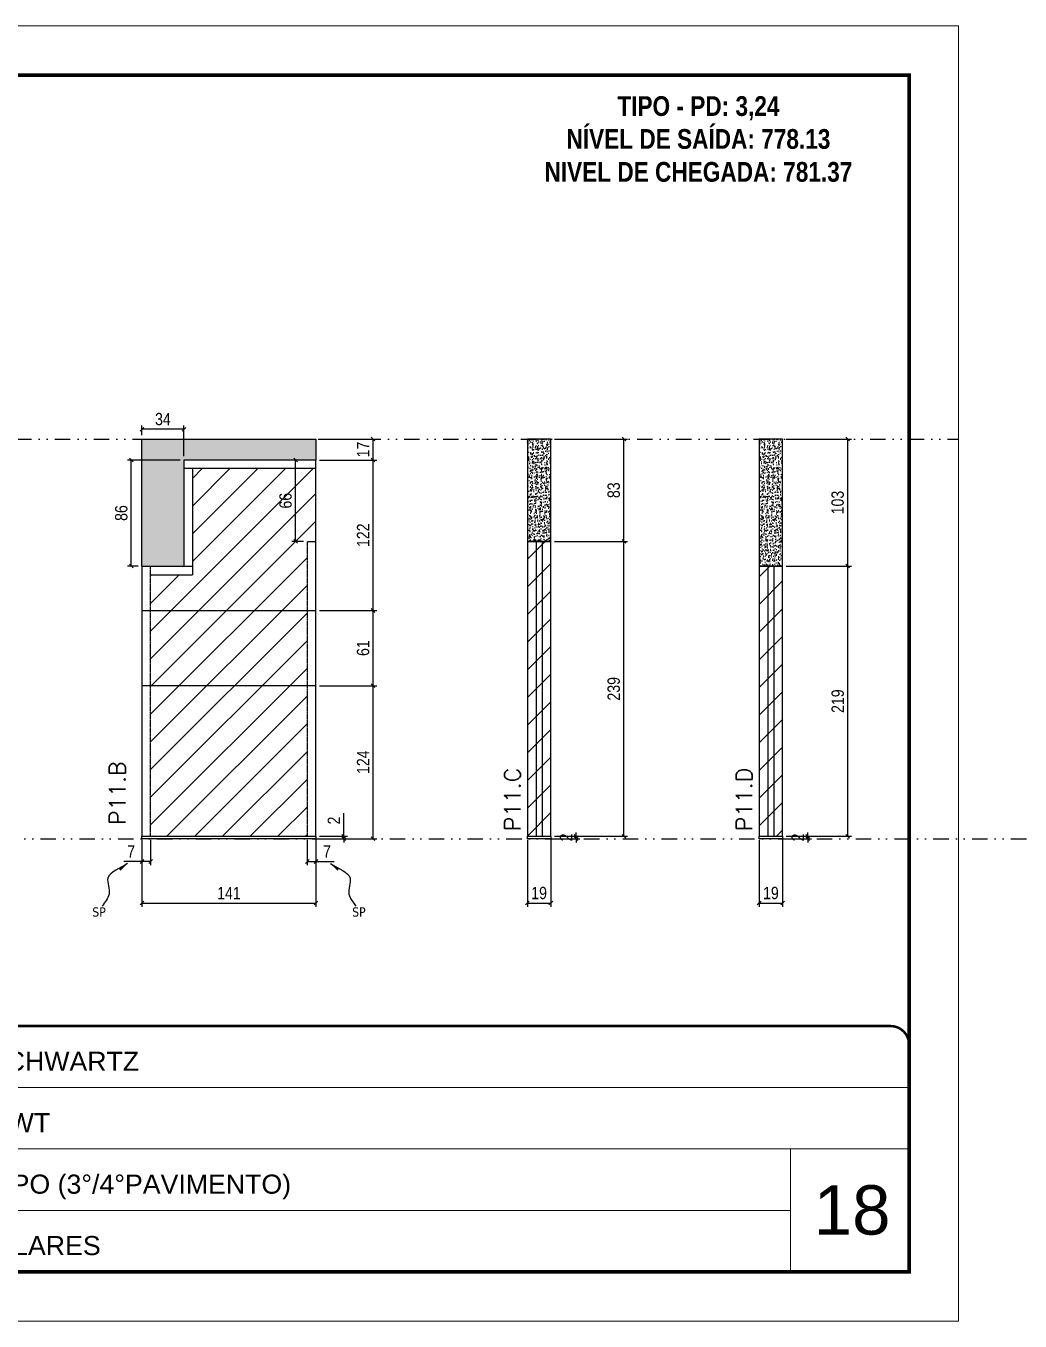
# Model space of a CAD drawing. Extents: x 13770 to 23315, y 867 to 16997.
# Drawn here: x 16714 to 17519, y 11204 to 12254 of the extents above; entities that cross this region are included whole.
import ezdxf

# ---------------------------------------------------------------- set-up
doc = ezdxf.new("R2010")
doc.units = 0
for name, pattern in [('CONTINUO', [0]), ('DASHED', [0.75, 0.5, -0.25]), ('DIVIDE2', [0.625, 0.25, -0.125, 0, -0.125, 0, -0.125]), ('HIDDEN', [0.375, 0.25, -0.125])]:
    doc.linetypes.add(name, pattern=pattern)
for name, color, linetype, lineweight in [('CARIMBO', 255, 'Continuous', 9), ('Folhas', 255, 'Continuous', 9), ('Hachura', 251, 'Continuous', 9), ('SARRAFO DE PRESSAO', 251, 'DASHED', 9), ('Texto Seção', 7, 'Continuous', 15)]:
    doc.layers.add(name, color=color, linetype=linetype, lineweight=lineweight)
for name, color, linetype in [('COTA', 241, 'Continuous'), ('NOMENCLATURA', 7, 'Continuous'), ('Nível', 160, 'Continuous'), ('Painéis', 200, 'Continuous'), ('SARR_2.2x7', 40, 'Continuous'), ('Sarrafo de Pressão', 42, 'HIDDEN'), ('texto', 7, 'Continuous')]:
    doc.layers.add(name, color=color, linetype=linetype)
doc.styles.add('ARIAL', font='arial.ttf')
doc.styles.add('COTA TECNICA', font='techl___.ttf', dxfattribs={"height": 10})
doc.styles.add('COTA TECNICA-50', font='techl___.ttf', dxfattribs={"height": 10})
doc.styles.add('REGUA-120', font='ROMANS.shx', dxfattribs={"height": 15})
doc.styles.add('ROMANC', font='techb___.ttf', dxfattribs={"height": 2.5})
doc.styles.get("Standard").update_dxf_attribs({"font": 'arial.ttf'})
doc.styles.add('Tecnologia', font='')
doc.styles.get('Tecnologia').set_extended_font_data('Forgotten Futurist')
doc.dimstyles.new('COTA PAINEL-50', dxfattribs={"dimtxt": 10, "dimasz": 3, "dimexe": 3, "dimexo": 3, "dimgap": 3, "dimtad": 1, "dimdec": 1, "dimzin": 12, "dimdsep": 46, "dimtxsty": 'COTA TECNICA-50', "dimblk1": 'OBLIQUE', "dimblk2": 'OBLIQUE', "dimsah": 1, "dimcen": 0.9, "dimclrd": 4, "dimclre": 4, "dimclrt": 240, "dimadec": 1, "dimazin": 3, "dimtfac": 1, "dimtdec": 1, "dimtmove": 0, "dimatfit": 3, "dimfxl": 1, "dimtolj": 1, "dimtzin": 12, "dimarcsym": 0})
doc.dimstyles.new('PAINEL', dxfattribs={"dimtxt": 10, "dimasz": 3, "dimexe": 3, "dimexo": 3, "dimgap": 3, "dimtad": 1, "dimdec": 1, "dimzin": 12, "dimdsep": 46, "dimtxsty": 'COTA TECNICA', "dimblk1": 'OBLIQUE', "dimblk2": 'OBLIQUE', "dimsah": 1, "dimcen": 0.9, "dimclrd": 4, "dimclre": 4, "dimclrt": 240, "dimadec": 1, "dimazin": 3, "dimtfac": 1, "dimtdec": 1, "dimtmove": 0, "dimatfit": 3, "dimfxl": 1, "dimtolj": 1, "dimtzin": 12, "dimarcsym": 0})
doc.dimstyles.get("Standard").update_dxf_attribs({"dimtxt": 0.18, "dimasz": 0.18, "dimexe": 0.18, "dimexo": 0.0625, "dimgap": 0.09, "dimtad": 0, "dimtih": 1, "dimtoh": 1, "dimdec": 4, "dimzin": 0, "dimdsep": 46, "dimtxsty": 'Standard', "dimcen": 0.09, "dimadec": 0, "dimazin": 0, "dimtfac": 1, "dimtdec": 4, "dimtofl": 0, "dimtmove": 0, "dimatfit": 3, "dimfxl": 1, "dimtolj": 1, "dimtzin": 0, "dimarcsym": 0})

# ---------------------------------------------------------------- blocks, each defined once
blk = doc.blocks.new('9999999999')
at = {"color": 30, "linetype": 'CONTINUO'}
for p, q in [((98564.6, 34230.2), (98564.6, 34429.4)), ((98564.6, 34379.6), (99584, 34379.6)), ((98564.6, 34329.8), (99488, 34329.8)), ((99584, 34329.8), (99488, 34329.8)), ((99488, 34329.8), (99488, 34230.2)), ((98564.6, 34280), (99488, 34280))]:
    blk.add_line(p, q, dxfattribs=at)
at = {"color": 30, "linetype": 'CONTINUO', "const_width": 2}
blk.add_lwpolyline([(99584, 34230.2), (99584, 34414.4, 0.414214), (99569, 34429.4), (98229, 34429.4, 0.414214), (98214, 34414.4), (98214, 34245.2, 0.414214), (98229, 34230.2), (99584, 34230.2)], format="xyb", dxfattribs=at)
at = {"layer": 'Folhas'}
blk.add_lwpolyline([(98139, 34190.2), (99624, 34190.2), (99624, 35240.2), (98139, 35240.2)], close=True, dxfattribs=at)
at = {"layer": 'Folhas', "color": 30, "const_width": 3}
blk.add_lwpolyline([(98214, 34230.2), (99584, 34230.2), (99584, 35200.2), (98214, 35200.2)], close=True, dxfattribs=at)
at = {"color": 7, "linetype": 'Continuous', "ltscale": 5, "style": 'ARIAL'}
for s, height, p in [('SCHWARTZ', 15.48, (98837.7, 34393.1)), ('GWT', 15.48, (98837.7, 34343.3)), ('TIPO (3°/4°PAVIMENTO)', 15.483, (98837.7, 34293.5)), ('NOVA SISTEMAS CONSTRUTIVOS', 11.059, (98263.2, 34267.2)), ('PILARES', 15.48, (98837.7, 34243.7))]:
    blk.add_text(s, height=height, dxfattribs=at).set_placement(p)
at = {"layer": 'Folhas', "color": 7, "style": 'Tecnologia', "width": 1.5}
for s, p in [('CLIENTE:', (98573.7, 34397.2)), ('OBRA:', (98573.7, 34347.3)), ('PAVIMENTO:', (98573.7, 34297.5)), ('PROJETO:', (98573.7, 34247.7))]:
    blk.add_text(s, height=14, dxfattribs=at).set_placement(p)
blk = doc.blocks.new('_Oblique')
at = {"color": 0, "linetype": 'ByBlock', "lineweight": -2}
blk.add_line((-0.5, -0.5), (0.5, 0.5), dxfattribs=at)
blk = doc.blocks.new('*D737')
at = {"layer": 'COTA', "color": 4, "lineweight": -2, "transparency": 16777216}
for p, q in [((16808, 11594.3), (16808, 11540.1)), ((16949, 11594.3), (16949, 11540.1)), ((16808, 11543.1), (16949, 11543.1))]:
    blk.add_line(p, q, dxfattribs=at)
at = {"layer": 'Defpoints', "color": 0, "transparency": 16777216}
for p in [(16808, 11597.3), (16949, 11597.3), (16949, 11543.1)]:
    blk.add_point(p, dxfattribs=at)
at = {"layer": 'COTA', "color": 4, "lineweight": -2, "transparency": 16777216, "xscale": 3, "yscale": 3, "zscale": 3, "rotation": 180}
blk.add_blockref('_Oblique', (16808, 11543.1), dxfattribs=at)
at = {"layer": 'COTA', "color": 4, "lineweight": -2, "transparency": 16777216, "xscale": 3, "yscale": 3, "zscale": 3}
blk.add_blockref('_Oblique', (16949, 11543.1), dxfattribs=at)
at = {"layer": 'COTA', "color": 240, "transparency": 16777216, "insert": (16878.5, 11551.2), "char_height": 10, "attachment_point": 5, "style": 'COTA TECNICA'}
blk.add_mtext('\\A1;141', dxfattribs=at)
blk = doc.blocks.new('*D738')
at = {"layer": 'COTA', "color": 4, "lineweight": -2, "transparency": 16777216}
for p, q in [((16952, 11719.3), (16998.3, 11719.3)), ((16995.3, 11595.3), (16995.3, 11719.3)), ((16952, 11595.3), (16998.3, 11595.3))]:
    blk.add_line(p, q, dxfattribs=at)
at = {"layer": 'Defpoints', "color": 0, "transparency": 16777216}
for p in [(16949, 11719.3), (16995.3, 11719.3), (16949, 11595.3)]:
    blk.add_point(p, dxfattribs=at)
at = {"layer": 'COTA', "color": 4, "lineweight": -2, "transparency": 16777216, "xscale": 3, "yscale": 3, "zscale": 3}
for p, rotation in [((16995.3, 11719.3), 90), ((16995.3, 11595.3), 270)]:
    blk.add_blockref('_Oblique', p, dxfattribs=dict(at, rotation=rotation))
at = {"layer": 'COTA', "color": 240, "transparency": 16777216, "insert": (16987.2, 11657.3), "char_height": 10, "attachment_point": 5, "rotation": 90, "style": 'COTA TECNICA-50'}
blk.add_mtext('\\A1;124', dxfattribs=at)
blk = doc.blocks.new('*D739')
at = {"layer": 'COTA', "color": 4, "lineweight": -2, "transparency": 16777216}
for p, q in [((16971.5, 11597.3), (16971.5, 11616.1)), ((16952, 11597.3), (16974.5, 11597.3)), ((16952, 11595.3), (16974.5, 11595.3)), ((16971.5, 11595.3), (16971.5, 11597.3)), ((16971.5, 11595.3), (16971.5, 11592.3))]:
    blk.add_line(p, q, dxfattribs=at)
at = {"layer": 'Defpoints', "color": 0, "transparency": 16777216}
for p in [(16949, 11597.3), (16949, 11595.3), (16971.5, 11595.3)]:
    blk.add_point(p, dxfattribs=at)
at = {"layer": 'COTA', "color": 4, "lineweight": -2, "transparency": 16777216, "xscale": 3, "yscale": 3, "zscale": 3}
for p, rotation in [((16971.5, 11597.3), 270), ((16971.5, 11595.3), 90)]:
    blk.add_blockref('_Oblique', p, dxfattribs=dict(at, rotation=rotation))
at = {"layer": 'COTA', "color": 240, "transparency": 16777216, "insert": (16963.5, 11610), "char_height": 10, "attachment_point": 5, "rotation": 90, "style": 'COTA TECNICA-50'}
blk.add_mtext('\\A1;2', dxfattribs=at)
blk = doc.blocks.new('*D740')
at = {"layer": 'COTA', "color": 4, "lineweight": -2, "transparency": 16777216}
for p, q in [((16808, 11592.3), (16808, 11573.8)), ((16815, 11594.3), (16815, 11573.8)), ((16808, 11576.8), (16793.3, 11576.8)), ((16815, 11576.8), (16808, 11576.8))]:
    blk.add_line(p, q, dxfattribs=at)
at = {"layer": 'Defpoints', "color": 0, "transparency": 16777216}
for p in [(16808, 11595.3), (16815, 11597.3), (16808, 11576.8)]:
    blk.add_point(p, dxfattribs=at)
at = {"layer": 'COTA', "color": 4, "lineweight": -2, "transparency": 16777216, "xscale": 3, "yscale": 3, "zscale": 3, "rotation": 180}
blk.add_blockref('_Oblique', (16808, 11576.8), dxfattribs=at)
at = {"layer": 'COTA', "color": 4, "lineweight": -2, "transparency": 16777216, "xscale": 3, "yscale": 3, "zscale": 3}
blk.add_blockref('_Oblique', (16815, 11576.8), dxfattribs=at)
at = {"layer": 'COTA', "color": 240, "transparency": 16777216, "insert": (16799.2, 11584.9), "char_height": 10, "attachment_point": 5, "style": 'COTA TECNICA-50'}
blk.add_mtext('\\A1;7', dxfattribs=at)
blk = doc.blocks.new('*D741')
at = {"layer": 'COTA', "color": 4, "lineweight": -2, "transparency": 16777216}
for p, q in [((16942, 11594.3), (16942, 11573.8)), ((16949, 11592.3), (16949, 11573.8)), ((16942, 11576.8), (16949, 11576.8)), ((16949, 11576.8), (16963.8, 11576.8))]:
    blk.add_line(p, q, dxfattribs=at)
at = {"layer": 'Defpoints', "color": 0, "transparency": 16777216}
for p in [(16942, 11597.3), (16949, 11595.3), (16949, 11576.8)]:
    blk.add_point(p, dxfattribs=at)
at = {"layer": 'COTA', "color": 4, "lineweight": -2, "transparency": 16777216, "xscale": 3, "yscale": 3, "zscale": 3, "rotation": 180}
blk.add_blockref('_Oblique', (16942, 11576.8), dxfattribs=at)
at = {"layer": 'COTA', "color": 4, "lineweight": -2, "transparency": 16777216, "xscale": 3, "yscale": 3, "zscale": 3}
blk.add_blockref('_Oblique', (16949, 11576.8), dxfattribs=at)
at = {"layer": 'COTA', "color": 240, "transparency": 16777216, "insert": (16957.9, 11584.9), "char_height": 10, "attachment_point": 5, "style": 'COTA TECNICA-50'}
blk.add_mtext('\\A1;7', dxfattribs=at)
blk = doc.blocks.new('*D742')
at = {"layer": 'COTA', "color": 4, "lineweight": -2, "transparency": 16777216}
for p, q in [((16952, 11780.3), (16998.3, 11780.3)), ((16995.3, 11719.3), (16995.3, 11780.3)), ((16952, 11719.3), (16998.3, 11719.3))]:
    blk.add_line(p, q, dxfattribs=at)
at = {"layer": 'Defpoints', "color": 0, "transparency": 16777216}
for p in [(16949, 11780.3), (16995.3, 11780.3), (16949, 11719.3)]:
    blk.add_point(p, dxfattribs=at)
at = {"layer": 'COTA', "color": 4, "lineweight": -2, "transparency": 16777216, "xscale": 3, "yscale": 3, "zscale": 3}
for p, rotation in [((16995.3, 11780.3), 90), ((16995.3, 11719.3), 270)]:
    blk.add_blockref('_Oblique', p, dxfattribs=dict(at, rotation=rotation))
at = {"layer": 'COTA', "color": 240, "transparency": 16777216, "insert": (16987.2, 11749.8), "char_height": 10, "attachment_point": 5, "rotation": 90, "style": 'COTA TECNICA'}
blk.add_mtext('\\A1;61', dxfattribs=at)
blk = doc.blocks.new('*D743')
at = {"layer": 'COTA', "color": 4, "lineweight": -2, "transparency": 16777216}
for p, q in [((16808, 11922.3), (16808, 11930.2)), ((16842, 11905.3), (16842, 11930.2)), ((16842, 11927.2), (16808, 11927.2))]:
    blk.add_line(p, q, dxfattribs=at)
at = {"layer": 'Defpoints', "color": 0, "transparency": 16777216}
for p in [(16808, 11927.2), (16808, 11919.3), (16842, 11902.3)]:
    blk.add_point(p, dxfattribs=at)
at = {"layer": 'COTA', "color": 4, "lineweight": -2, "transparency": 16777216, "xscale": 3, "yscale": 3, "zscale": 3, "rotation": 180}
blk.add_blockref('_Oblique', (16808, 11927.2), dxfattribs=at)
at = {"layer": 'COTA', "color": 4, "lineweight": -2, "transparency": 16777216, "xscale": 3, "yscale": 3, "zscale": 3}
blk.add_blockref('_Oblique', (16842, 11927.2), dxfattribs=at)
at = {"layer": 'COTA', "color": 240, "transparency": 16777216, "insert": (16825, 11935.4), "char_height": 10, "attachment_point": 5, "style": 'COTA TECNICA'}
blk.add_mtext('\\A1;34', dxfattribs=at)
blk = doc.blocks.new('*D744')
at = {"layer": 'COTA', "color": 4, "lineweight": -2, "transparency": 16777216}
for p, q in [((16839, 11902.3), (16796.4, 11902.3)), ((16799.4, 11816.3), (16799.4, 11902.3)), ((16805, 11816.3), (16796.4, 11816.3))]:
    blk.add_line(p, q, dxfattribs=at)
at = {"layer": 'Defpoints', "color": 0, "transparency": 16777216}
for p in [(16799.4, 11902.3), (16842, 11902.3), (16808, 11816.3)]:
    blk.add_point(p, dxfattribs=at)
at = {"layer": 'COTA', "color": 4, "lineweight": -2, "transparency": 16777216, "xscale": 3, "yscale": 3, "zscale": 3}
for p, rotation in [((16799.4, 11902.3), 90), ((16799.4, 11816.3), 270)]:
    blk.add_blockref('_Oblique', p, dxfattribs=dict(at, rotation=rotation))
at = {"layer": 'COTA', "color": 240, "transparency": 16777216, "insert": (16791.3, 11859.3), "char_height": 10, "attachment_point": 5, "rotation": 90, "style": 'COTA TECNICA'}
blk.add_mtext('\\A1;86', dxfattribs=at)
blk = doc.blocks.new('*D745')
at = {"layer": 'COTA', "color": 4, "lineweight": -2, "transparency": 16777216}
for p, q in [((16952, 11902.3), (16998.3, 11902.3)), ((16995.3, 11780.3), (16995.3, 11902.3)), ((16952, 11780.3), (16998.3, 11780.3))]:
    blk.add_line(p, q, dxfattribs=at)
at = {"layer": 'Defpoints', "color": 0, "transparency": 16777216}
for p in [(16949, 11902.3), (16995.3, 11902.3), (16949, 11780.3)]:
    blk.add_point(p, dxfattribs=at)
at = {"layer": 'COTA', "color": 4, "lineweight": -2, "transparency": 16777216, "xscale": 3, "yscale": 3, "zscale": 3}
for p, rotation in [((16995.3, 11902.3), 90), ((16995.3, 11780.3), 270)]:
    blk.add_blockref('_Oblique', p, dxfattribs=dict(at, rotation=rotation))
at = {"layer": 'COTA', "color": 240, "transparency": 16777216, "insert": (16987.2, 11841.3), "char_height": 10, "attachment_point": 5, "rotation": 90, "style": 'COTA TECNICA'}
blk.add_mtext('\\A1;122', dxfattribs=at)
blk = doc.blocks.new('*D746')
at = {"layer": 'COTA', "color": 4, "lineweight": -2, "transparency": 16777216}
for p, q in [((16952, 11919.3), (16998.3, 11919.3)), ((16995.3, 11902.3), (16995.3, 11919.3)), ((16952, 11902.3), (16998.3, 11902.3))]:
    blk.add_line(p, q, dxfattribs=at)
at = {"layer": 'Defpoints', "color": 0, "transparency": 16777216}
for p in [(16949, 11919.3), (16995.3, 11919.3), (16949, 11902.3)]:
    blk.add_point(p, dxfattribs=at)
at = {"layer": 'COTA', "color": 4, "lineweight": -2, "transparency": 16777216, "xscale": 3, "yscale": 3, "zscale": 3}
for p, rotation in [((16995.3, 11919.3), 90), ((16995.3, 11902.3), 270)]:
    blk.add_blockref('_Oblique', p, dxfattribs=dict(at, rotation=rotation))
at = {"layer": 'COTA', "color": 240, "transparency": 16777216, "insert": (16987.2, 11910.8), "char_height": 10, "attachment_point": 5, "rotation": 90, "style": 'COTA TECNICA'}
blk.add_mtext('\\A1;17', dxfattribs=at)
blk = doc.blocks.new('*D747')
at = {"layer": 'COTA', "color": 4, "lineweight": -2, "transparency": 16777216}
for p, q in [((16939, 11902.3), (16929.5, 11902.3)), ((16932.5, 11836.3), (16932.5, 11902.3)), ((16939, 11836.3), (16929.5, 11836.3))]:
    blk.add_line(p, q, dxfattribs=at)
at = {"layer": 'Defpoints', "color": 0, "transparency": 16777216}
for p in [(16932.5, 11902.3), (16942, 11902.3), (16942, 11836.3)]:
    blk.add_point(p, dxfattribs=at)
at = {"layer": 'COTA', "color": 4, "lineweight": -2, "transparency": 16777216, "xscale": 3, "yscale": 3, "zscale": 3}
for p, rotation in [((16932.5, 11902.3), 90), ((16932.5, 11836.3), 270)]:
    blk.add_blockref('_Oblique', p, dxfattribs=dict(at, rotation=rotation))
at = {"layer": 'COTA', "color": 240, "transparency": 16777216, "insert": (16924.4, 11869.3), "char_height": 10, "attachment_point": 5, "rotation": 90, "style": 'COTA TECNICA'}
blk.add_mtext('\\A1;66', dxfattribs=at)
blk = doc.blocks.new('*D748')
at = {"layer": 'COTA', "color": 4, "lineweight": -2, "transparency": 16777216}
for p, q in [((17120.3, 11594.3), (17120.3, 11540.1)), ((17139.3, 11594.3), (17139.3, 11540.1)), ((17120.3, 11543.1), (17139.3, 11543.1))]:
    blk.add_line(p, q, dxfattribs=at)
at = {"layer": 'Defpoints', "color": 0, "transparency": 16777216}
for p in [(17120.3, 11597.3), (17139.3, 11597.3), (17139.3, 11543.1)]:
    blk.add_point(p, dxfattribs=at)
at = {"layer": 'COTA', "color": 4, "lineweight": -2, "transparency": 16777216, "xscale": 3, "yscale": 3, "zscale": 3, "rotation": 180}
blk.add_blockref('_Oblique', (17120.3, 11543.1), dxfattribs=at)
at = {"layer": 'COTA', "color": 4, "lineweight": -2, "transparency": 16777216, "xscale": 3, "yscale": 3, "zscale": 3}
blk.add_blockref('_Oblique', (17139.3, 11543.1), dxfattribs=at)
at = {"layer": 'COTA', "color": 240, "transparency": 16777216, "insert": (17129.8, 11551.2), "char_height": 10, "attachment_point": 5, "style": 'COTA TECNICA'}
blk.add_mtext('\\A1;19', dxfattribs=at)
blk = doc.blocks.new('*D749')
at = {"layer": 'COTA', "color": 4, "lineweight": -2, "transparency": 16777216}
for p, q in [((17142.3, 11836.3), (17201.5, 11836.3)), ((17198.5, 11597.3), (17198.5, 11836.3)), ((17142.3, 11597.3), (17201.5, 11597.3))]:
    blk.add_line(p, q, dxfattribs=at)
at = {"layer": 'Defpoints', "color": 0, "transparency": 16777216}
for p in [(17139.3, 11836.3), (17198.5, 11836.3), (17139.3, 11597.3)]:
    blk.add_point(p, dxfattribs=at)
at = {"layer": 'COTA', "color": 4, "lineweight": -2, "transparency": 16777216, "xscale": 3, "yscale": 3, "zscale": 3}
for p, rotation in [((17198.5, 11836.3), 90), ((17198.5, 11597.3), 270)]:
    blk.add_blockref('_Oblique', p, dxfattribs=dict(at, rotation=rotation))
at = {"layer": 'COTA', "color": 240, "transparency": 16777216, "insert": (17190.3, 11716.8), "char_height": 10, "attachment_point": 5, "rotation": 90, "style": 'COTA TECNICA'}
blk.add_mtext('\\A1;239', dxfattribs=at)
blk = doc.blocks.new('*D750')
at = {"layer": 'COTA', "color": 4, "lineweight": -2, "transparency": 16777216}
for p, q in [((17142.3, 11597.3), (17162.7, 11597.3)), ((17142.3, 11595.3), (17162.7, 11595.3)), ((17159.7, 11597.3), (17159.7, 11600.3)), ((17159.7, 11595.3), (17159.7, 11597.3)), ((17159.7, 11595.3), (17159.7, 11592.3))]:
    blk.add_line(p, q, dxfattribs=at)
at = {"layer": 'Defpoints', "color": 0, "transparency": 16777216}
for p in [(17139.3, 11597.3), (17139.3, 11595.3), (17159.7, 11597.3)]:
    blk.add_point(p, dxfattribs=at)
at = {"layer": 'COTA', "color": 4, "lineweight": -2, "transparency": 16777216, "xscale": 3, "yscale": 3, "zscale": 3}
for p, rotation in [((17159.7, 11597.3), 270), ((17159.7, 11595.3), 90)]:
    blk.add_blockref('_Oblique', p, dxfattribs=dict(at, rotation=rotation))
at = {"layer": 'COTA', "color": 240, "transparency": 16777216, "insert": (17151.7, 11596.3), "char_height": 10, "attachment_point": 5, "rotation": 90, "style": 'COTA TECNICA-50'}
blk.add_mtext('\\A1;2', dxfattribs=at)
blk = doc.blocks.new('*D754')
at = {"layer": 'COTA', "color": 4, "lineweight": -2, "transparency": 16777216}
for p, q in [((17142.3, 11919.3), (17201.5, 11919.3)), ((17198.5, 11836.3), (17198.5, 11919.3)), ((17142.3, 11836.3), (17201.5, 11836.3))]:
    blk.add_line(p, q, dxfattribs=at)
at = {"layer": 'Defpoints', "color": 0, "transparency": 16777216}
for p in [(17139.3, 11919.3), (17198.5, 11919.3), (17139.3, 11836.3)]:
    blk.add_point(p, dxfattribs=at)
at = {"layer": 'COTA', "color": 4, "lineweight": -2, "transparency": 16777216, "xscale": 3, "yscale": 3, "zscale": 3}
for p, rotation in [((17198.5, 11919.3), 90), ((17198.5, 11836.3), 270)]:
    blk.add_blockref('_Oblique', p, dxfattribs=dict(at, rotation=rotation))
at = {"layer": 'COTA', "color": 240, "transparency": 16777216, "insert": (17190.3, 11877.8), "char_height": 10, "attachment_point": 5, "rotation": 90, "style": 'COTA TECNICA'}
blk.add_mtext('\\A1;83', dxfattribs=at)
blk = doc.blocks.new('*D751')
at = {"layer": 'COTA', "color": 4, "lineweight": -2, "transparency": 16777216}
for p, q in [((17308.1, 11594.3), (17308.1, 11540.1)), ((17327.1, 11594.3), (17327.1, 11540.1)), ((17308.1, 11543.1), (17327.1, 11543.1))]:
    blk.add_line(p, q, dxfattribs=at)
at = {"layer": 'Defpoints', "color": 0, "transparency": 16777216}
for p in [(17308.1, 11597.3), (17327.1, 11597.3), (17327.1, 11543.1)]:
    blk.add_point(p, dxfattribs=at)
at = {"layer": 'COTA', "color": 4, "lineweight": -2, "transparency": 16777216, "xscale": 3, "yscale": 3, "zscale": 3, "rotation": 180}
blk.add_blockref('_Oblique', (17308.1, 11543.1), dxfattribs=at)
at = {"layer": 'COTA', "color": 4, "lineweight": -2, "transparency": 16777216, "xscale": 3, "yscale": 3, "zscale": 3}
blk.add_blockref('_Oblique', (17327.1, 11543.1), dxfattribs=at)
at = {"layer": 'COTA', "color": 240, "transparency": 16777216, "insert": (17317.6, 11551.2), "char_height": 10, "attachment_point": 5, "style": 'COTA TECNICA'}
blk.add_mtext('\\A1;19', dxfattribs=at)
blk = doc.blocks.new('*D752')
at = {"layer": 'COTA', "color": 4, "lineweight": -2, "transparency": 16777216}
for p, q in [((17330.1, 11816.3), (17382.9, 11816.3)), ((17379.9, 11597.3), (17379.9, 11816.3)), ((17330.1, 11597.3), (17382.9, 11597.3))]:
    blk.add_line(p, q, dxfattribs=at)
at = {"layer": 'Defpoints', "color": 0, "transparency": 16777216}
for p in [(17327.1, 11816.3), (17379.9, 11816.3), (17327.1, 11597.3)]:
    blk.add_point(p, dxfattribs=at)
at = {"layer": 'COTA', "color": 4, "lineweight": -2, "transparency": 16777216, "xscale": 3, "yscale": 3, "zscale": 3}
for p, rotation in [((17379.9, 11816.3), 90), ((17379.9, 11597.3), 270)]:
    blk.add_blockref('_Oblique', p, dxfattribs=dict(at, rotation=rotation))
at = {"layer": 'COTA', "color": 240, "transparency": 16777216, "insert": (17371.8, 11706.8), "char_height": 10, "attachment_point": 5, "rotation": 90, "style": 'COTA TECNICA'}
blk.add_mtext('\\A1;219', dxfattribs=at)
blk = doc.blocks.new('*D753')
at = {"layer": 'COTA', "color": 4, "lineweight": -2, "transparency": 16777216}
for p, q in [((17330.1, 11597.3), (17350.4, 11597.3)), ((17330.1, 11595.3), (17350.4, 11595.3)), ((17347.4, 11597.3), (17347.4, 11600.3)), ((17347.4, 11595.3), (17347.4, 11597.3)), ((17347.4, 11595.3), (17347.4, 11592.3))]:
    blk.add_line(p, q, dxfattribs=at)
at = {"layer": 'Defpoints', "color": 0, "transparency": 16777216}
for p in [(17327.1, 11597.3), (17327.1, 11595.3), (17347.4, 11597.3)]:
    blk.add_point(p, dxfattribs=at)
at = {"layer": 'COTA', "color": 4, "lineweight": -2, "transparency": 16777216, "xscale": 3, "yscale": 3, "zscale": 3}
for p, rotation in [((17347.4, 11597.3), 270), ((17347.4, 11595.3), 90)]:
    blk.add_blockref('_Oblique', p, dxfattribs=dict(at, rotation=rotation))
at = {"layer": 'COTA', "color": 240, "transparency": 16777216, "insert": (17339.4, 11596.3), "char_height": 10, "attachment_point": 5, "rotation": 90, "style": 'COTA TECNICA-50'}
blk.add_mtext('\\A1;2', dxfattribs=at)
blk = doc.blocks.new('*D755')
at = {"layer": 'COTA', "color": 4, "lineweight": -2, "transparency": 16777216}
for p, q in [((17330.1, 11919.3), (17382.9, 11919.3)), ((17379.9, 11816.3), (17379.9, 11919.3)), ((17330.1, 11816.3), (17382.9, 11816.3))]:
    blk.add_line(p, q, dxfattribs=at)
at = {"layer": 'Defpoints', "color": 0, "transparency": 16777216}
for p in [(17327.1, 11919.3), (17379.9, 11919.3), (17327.1, 11816.3)]:
    blk.add_point(p, dxfattribs=at)
at = {"layer": 'COTA', "color": 4, "lineweight": -2, "transparency": 16777216, "xscale": 3, "yscale": 3, "zscale": 3}
for p, rotation in [((17379.9, 11919.3), 90), ((17379.9, 11816.3), 270)]:
    blk.add_blockref('_Oblique', p, dxfattribs=dict(at, rotation=rotation))
at = {"layer": 'COTA', "color": 240, "transparency": 16777216, "insert": (17371.7, 11867.8), "char_height": 10, "attachment_point": 5, "rotation": 90, "style": 'COTA TECNICA'}
blk.add_mtext('\\A1;103', dxfattribs=at)

msp = doc.modelspace()

# ---------------------------------------------------------------- hatches: boundary and pattern name
at = {"layer": 'COTA'}
h = msp.add_hatch(dxfattribs=at)
h.set_pattern_fill('AR-CONC', color=256, scale=0.03)
h.set_pattern_definition([(50, (238.954, 0), (5.4655401, -0.4781726), [0.5715, -6.2865]), (355, (238.954, 0), (-1.0573026, 5.7317054), [0.4572, -5.0292175]), (100.451445, (239.4093, -0.04), (4.4082374, 5.2535326), [0.4857003, -5.3427073]), (46.1842, (238.954, 1.524), (8.1323712, -1.2612698), [0.85725, -9.42975]), (96.635558, (239.6315, 1.419), (7.122124, 7.4227837), [0.7285507, -8.0140682]), (351.18415, (238.954, 1.524), (7.122124, 7.4227837), [0.685799, -7.543792]), (21, (239.716, 1.143), (4.5484317, -3.0679559), [0.5715, -6.2865]), (326, (239.716, 1.143), (1.8540609, 5.525639), [0.4572, -5.0292]), (71.451445, (240.095, 0.8873), (6.4024926, 2.457683), [0.4857003, -5.3426981]), (37.5, (238.9538, 0), (0.0926581, 2.53665117), [0, -4.96824, 0, -5.1054, 0, -5.04825]), (7.5, (238.9538, 0), (2.00458988, 3.00541724), [0, -2.91084, 0, -4.85394, 0, -1.92405]), (327.5, (237.2546, 0), (4.06771786, -0.17186232), [0, -1.905, 0, -5.9436, 0, -7.8867]), (317.5, (236.4926, 0), (4.44387544, 0.76279473), [0, -2.4765, 0, -3.94716, 0, -5.6007])])
h.paths.add_polyline_path([(16808.02, 11816.3), (16842.02, 11816.3), (16842.02, 11902.3), (16949.02, 11902.3), (16949.02, 11919.3), (16808.02, 11919.3)])
h = msp.add_hatch(dxfattribs=at)
h.set_pattern_fill('AR-CONC', color=256, scale=0.03)
h.set_pattern_definition([(50, (-154.994, -3476.7253), (5.4655401, -0.4781726), [0.5715, -6.2865]), (355, (-154.994, -3476.7253), (-1.0573026, 5.7317054), [0.4572, -5.0292175]), (100.451445, (-154.5386, -3476.765), (4.4082374, 5.2535326), [0.4857003, -5.3427073]), (46.1842, (-154.994, -3475.201), (8.1323712, -1.2612698), [0.85725, -9.42975]), (96.635558, (-154.316, -3475.3064), (7.122124, 7.4227837), [0.7285507, -8.0140682]), (351.18415, (-154.994, -3475.201), (7.122124, 7.4227837), [0.685799, -7.543792]), (21, (-154.232, -3475.5823), (4.5484317, -3.06795595), [0.5715, -6.2865]), (326, (-154.232, -3475.5823), (1.8540609, 5.525639), [0.4572, -5.0292]), (71.451445, (-153.853, -3475.838), (6.4024926, 2.4576831), [0.4857003, -5.3426981]), (37.5, (-154.994, -3476.7253), (0.0926581, 2.53665117), [0, -4.96824, 0, -5.1054, 0, -5.04825]), (7.5, (-154.994, -3476.7253), (2.00458988, 3.00541724), [0, -2.91084, 0, -4.85394, 0, -1.92405]), (327.5, (-156.6934, -3476.7253), (4.06771786, -0.17186232), [0, -1.905, 0, -5.9436, 0, -7.8867]), (317.5, (-157.4554, -3476.7253), (4.44387544, 0.76279473), [0, -2.4765, 0, -3.94716, 0, -5.6007])])
h.paths.add_polyline_path([(17139.33, 11919.3), (17120.33, 11919.3), (17120.33, 11836.3), (17139.33, 11836.3)])
h = msp.add_hatch(dxfattribs=at)
h.set_pattern_fill('AR-CONC', color=256, scale=0.03)
h.set_pattern_definition([(50, (32.7444, -3476.7253), (5.4655401, -0.4781726), [0.5715, -6.2865]), (355, (32.7444, -3476.7253), (-1.0573026, 5.7317054), [0.4572, -5.0292175]), (100.451445, (33.2, -3476.765), (4.4082374, 5.2535326), [0.4857003, -5.3427073]), (46.1842, (32.7444, -3475.201), (8.1323712, -1.2612698), [0.85725, -9.42975]), (96.635558, (33.422, -3475.3064), (7.122124, 7.4227837), [0.7285507, -8.0140682]), (351.18415, (32.7444, -3475.201), (7.122124, 7.4227837), [0.685799, -7.543792]), (21, (33.5064, -3475.5823), (4.5484317, -3.06795595), [0.5715, -6.2865]), (326, (33.5064, -3475.5823), (1.8540609, 5.525639), [0.4572, -5.0292]), (71.451445, (33.8855, -3475.838), (6.4024926, 2.4576831), [0.4857003, -5.3426981]), (37.5, (32.7444, -3476.7253), (0.0926581, 2.53665117), [0, -4.96824, 0, -5.1054, 0, -5.04825]), (7.5, (32.7444, -3476.7253), (2.00458988, 3.00541724), [0, -2.91084, 0, -4.85394, 0, -1.92405]), (327.5, (31.0452, -3476.7253), (4.06771786, -0.17186232), [0, -1.905, 0, -5.9436, 0, -7.8867]), (317.5, (30.283, -3476.7253), (4.44387544, 0.76279473), [0, -2.4765, 0, -3.94716, 0, -5.6007])])
h.paths.add_polyline_path([(17327.07, 11919.3), (17308.07, 11919.3), (17308.07, 11816.3), (17327.07, 11816.3)])
at = {"layer": 'Hachura', "linetype": 'ByBlock'}
h = msp.add_hatch(dxfattribs=at)
h.set_pattern_fill('ANSI31', color=256, scale=5)
h.paths.add_polyline_path([(16488.13, 11719.3), (16488.13, 11597.3), (16615.13, 11597.3), (16615.13, 11719.3)])
h.paths.add_polyline_path([(16488.13, 11779.3), (16488.13, 11719.3), (16615.13, 11719.3), (16615.13, 11779.3)])
h.paths.add_polyline_path([(16488.13, 11779.3), (16615.13, 11779.3), (16615.13, 11809.3), (16581.13, 11809.3), (16581.13, 11816.3), (16581.13, 11894.3), (16481.13, 11894.3), (16481.13, 11836.3), (16488.13, 11836.3)])
h.paths.add_polyline_path([(16942.02, 11780.3), (16942.02, 11836.3), (16949.02, 11836.3), (16949.02, 11895.3), (16849.02, 11895.3), (16849.02, 11816.3), (16849.02, 11809.3), (16815.02, 11809.3), (16815.02, 11780.3)])
h.paths.add_polyline_path([(16942.02, 11719.3), (16942.02, 11780.3), (16815.02, 11780.3), (16815.02, 11719.3)])
h.paths.add_polyline_path([(16942.02, 11719.3), (16815.02, 11719.3), (16815.02, 11597.3), (16942.02, 11597.3)])
h = msp.add_hatch(dxfattribs=at)
h.set_pattern_fill('ANSI31', color=256, scale=5)
h.paths.add_polyline_path([(17127.33, 11836.3), (17120.33, 11836.3), (17120.33, 11597.3), (17127.33, 11597.3)])
h.paths.add_polyline_path([(17127.33, 11597.3), (17132.33, 11597.3), (17132.33, 11836.3), (17127.33, 11836.3)])
h.paths.add_polyline_path([(17132.33, 11597.3), (17139.33, 11597.3), (17139.33, 11836.3), (17132.33, 11836.3)])
h.paths.add_polyline_path([(17308.07, 11597.3), (17315.07, 11597.3), (17315.07, 11816.3), (17308.07, 11816.3)])
h.paths.add_polyline_path([(17315.07, 11597.3), (17320.07, 11597.3), (17320.07, 11816.3), (17315.07, 11816.3)])
h.paths.add_polyline_path([(17327.07, 11816.3), (17320.07, 11816.3), (17320.07, 11597.3), (17327.07, 11597.3)])

# ---------------------------------------------------------------- linework, layer by layer
at = {"layer": 'COTA', "linetype": 'ByBlock'}
for p, q in [((16808.02, 11816.3), (16808.02, 11919.3)), ((16808.02, 11919.3), (16949.02, 11919.3)), ((16949.02, 11919.3), (16949.02, 11902.3)), ((16942.02, 11836.3), (16949.02, 11836.3))]:
    msp.add_line(p, q, dxfattribs=at)
at = {"layer": 'COTA'}
for p, q in [((16842.02, 11816.3), (16849.02, 11816.3)), ((16849.02, 11816.3), (16849.02, 11809.3))]:
    msp.add_line(p, q, dxfattribs=at)
at = {"layer": 'COTA', "linetype": 'ByBlock'}
for points in [[(17120.33, 11836.3), (17139.33, 11836.3), (17139.33, 11919.3), (17120.33, 11919.3)], [(17308.07, 11816.3), (17327.07, 11816.3), (17327.07, 11919.3), (17308.07, 11919.3)]]:
    msp.add_lwpolyline(points, close=True, dxfattribs=at)
at = {"layer": 'Nível', "color": 4, "linetype": 'DIVIDE2', "ltscale": 50}
for p, q in [((16360.07, 11919.3), (17469.5, 11919.3)), ((13769.54, 11595.3), (21112.79, 11595.3))]:
    msp.add_line(p, q, dxfattribs=at)
at = {"layer": 'Painéis'}
for p, q in [((16949.02, 11902.3), (16842.02, 11902.3)), ((16842.02, 11902.3), (16842.02, 11816.3)), ((16949.02, 11719.3), (16949.02, 11902.3)), ((16808.02, 11816.3), (16808.02, 11719.3)), ((16808.02, 11816.3), (16842.02, 11816.3)), ((16808.02, 11780.3), (16949.02, 11780.3)), ((16949.02, 11719.3), (16808.02, 11719.3))]:
    msp.add_line(p, q, dxfattribs=at)
for points in [[(17120.33, 11597.3), (17139.33, 11597.3), (17139.33, 11836.3), (17120.33, 11836.3)], [(17308.07, 11597.3), (17327.07, 11597.3), (17327.07, 11816.3), (17308.07, 11816.3)], [(16808.02, 11597.3), (16949.02, 11597.3), (16949.02, 11719.3), (16808.02, 11719.3)], [(16808.02, 11597.3), (16949.02, 11597.3), (16949.02, 11595.3), (16808.02, 11595.3)], [(17120.33, 11597.3), (17139.33, 11597.3), (17139.33, 11595.3), (17120.33, 11595.3)], [(17308.07, 11597.3), (17327.07, 11597.3), (17327.07, 11595.3), (17308.07, 11595.3)]]:
    msp.add_lwpolyline(points, close=True, dxfattribs=at)
at = {"layer": 'SARR_2.2x7'}
for p, q in [((16949.02, 11895.3), (16842.02, 11895.3)), ((16849.02, 11895.3), (16849.02, 11816.3)), ((17127.33, 11836.3), (17127.33, 11597.3)), ((17132.33, 11836.3), (17132.33, 11597.3)), ((17315.07, 11816.3), (17315.07, 11597.3)), ((17320.07, 11816.3), (17320.07, 11597.3)), ((16815.02, 11809.3), (16849.02, 11809.3))]:
    msp.add_line(p, q, dxfattribs=at)
at = {"layer": 'Sarrafo de Pressão'}
for p, q in [((16942.02, 11780.3), (16942.02, 11836.3)), ((16815.02, 11780.3), (16815.02, 11816.3)), ((16815.02, 11719.3), (16815.02, 11780.3)), ((16942.02, 11719.3), (16942.02, 11780.3)), ((16815.02, 11597.3), (16815.02, 11719.3)), ((16942.02, 11597.3), (16942.02, 11719.3))]:
    msp.add_line(p, q, dxfattribs=at)

# ---------------------------------------------------------------- block references
at = {"layer": 'SARRAFO DE PRESSAO', "color": 6, "linetype": 'ByBlock'}
msp.add_blockref('9999999999', (-82154.48, -22985.99), dxfattribs=at)

# ---------------------------------------------------------------- texts
at = {"layer": 'CARIMBO', "style": 'ARIAL'}
msp.add_text('18', height=40, dxfattribs=at).set_placement((17352.36, 11274.36))
at = {"layer": 'NOMENCLATURA', "color": 2, "insert": (17258.88, 12197.25), "char_height": 16, "attachment_point": 2, "style": 'ROMANC'}
msp.add_mtext_dynamic_manual_height_columns('TIPO - PD: 3,24\\PNÍVEL DE SAÍDA: 778.13\\PNIVEL DE CHEGADA: 781.37', width=376.0554, gutter_width=1, heights=[0], dxfattribs=at)
at = {"layer": 'texto', "color": 0, "char_height": 7.5, "attachment_point": 5}
for insert in [(16773.25, 11535.81), (16983.8, 11535.81)]:
    msp.add_mtext('{\\fTahoma|b0|i0|c0|p34;\\C4;SP}', dxfattribs=dict(at, insert=insert))
at = {"layer": 'Texto Seção', "char_height": 13, "width": 285.3299, "rotation": 90, "style": 'REGUA-120'}
for s, insert, attachment_point in [('P11.B', (16794.55, 11606.55), 7), ('P11.C', (17101.66, 11601.45), 1), ('P11.D', (17289.4, 11601.45), 1)]:
    msp.add_mtext(s, dxfattribs=dict(at, insert=insert, attachment_point=attachment_point))

# ---------------------------------------------------------------- dimensions: what is measured, and where the dimension line sits
at = {"layer": 'COTA'}
for base, p1, p2, angle, dimstyle, picture, middle in [((16808.02, 11927.18), (16842.02, 11902.3), (16808.02, 11919.3), 180, 'PAINEL', '*D743', (16825.02, 11935.4)), ((16995.26, 11919.3), (16949.02, 11902.3), (16949.02, 11919.3), 90, 'PAINEL', '*D746', (16987.19, 11910.8)), ((17198.52, 11919.3), (17139.33, 11836.3), (17139.33, 11919.3), 90, 'PAINEL', '*D754', (17190.28, 11877.8)), ((17379.88, 11919.3), (17327.07, 11816.3), (17327.07, 11919.3), 90, 'PAINEL', '*D755', (17371.66, 11867.8)), ((16799.43, 11902.3), (16808.02, 11816.3), (16842.02, 11902.3), 90, 'PAINEL', '*D744', (16791.3, 11859.3)), ((16932.53, 11902.3), (16942.02, 11836.3), (16942.02, 11902.3), 90, 'PAINEL', '*D747', (16924.43, 11869.3)), ((16995.26, 11902.3), (16949.02, 11780.3), (16949.02, 11902.3), 90, 'PAINEL', '*D745', (16987.2, 11841.3)), ((16995.26, 11780.3), (16949.02, 11719.3), (16949.02, 11780.3), 90, 'PAINEL', '*D742', (16987.16, 11749.8)), ((16995.26, 11719.3), (16949.02, 11595.3), (16949.02, 11719.3), 90, 'COTA PAINEL-50', '*D738', (16987.19, 11657.3)), ((16808.02, 11576.79), (16815.02, 11597.3), (16808.02, 11595.3), 180, 'COTA PAINEL-50', '*D740', (16799.16, 11584.87))]:
    dim = msp.add_linear_dim(base=base, p1=p1, p2=p2, angle=angle, dimstyle=dimstyle, dxfattribs=at)
    dim.commit()
    dim.dimension.update_dxf_attribs({"geometry": picture, "text_midpoint": middle})
for base, p1, p2, picture, middle in [((17198.52, 11836.3), (17139.33, 11597.3), (17139.33, 11836.3), '*D749', (17190.27, 11716.8)), ((17379.88, 11816.3), (17327.07, 11597.3), (17327.07, 11816.3), '*D752', (17371.79, 11706.8))]:
    dim = msp.add_linear_dim(base=base, p1=p1, p2=p2, angle=90, dimstyle='PAINEL', override={"dimarcsym": 2}, dxfattribs=at)
    dim.commit()
    dim.dimension.update_dxf_attribs({"geometry": picture, "text_midpoint": middle})
for base, p1, p2, picture, middle in [((16971.55, 11595.3), (16949.02, 11597.3), (16949.02, 11595.3), '*D739', (16971.55, 11610.05)), ((17159.68, 11597.3), (17139.33, 11595.3), (17139.33, 11597.3), '*D750', (17159.68, 11596.3)), ((17347.42, 11597.3), (17327.07, 11595.3), (17327.07, 11597.3), '*D753', (17347.42, 11596.3))]:
    dim = msp.add_linear_dim(base=base, p1=p1, p2=p2, angle=90, dimstyle='COTA PAINEL-50', dxfattribs=at)
    dim.commit()
    dim.dimension.update_dxf_attribs({"geometry": picture, "text_midpoint": middle, "dimtype": 160})
for base, p1, p2, picture, middle in [((16949.02, 11543.13), (16808.02, 11597.3), (16949.02, 11597.3), '*D737', (16878.52, 11551.2)), ((17139.33, 11543.13), (17120.33, 11597.3), (17139.33, 11597.3), '*D748', (17129.83, 11551.21)), ((17327.07, 11543.13), (17308.07, 11597.3), (17327.07, 11597.3), '*D751', (17317.57, 11551.21))]:
    dim = msp.add_linear_dim(base=base, p1=p1, p2=p2, dimstyle='PAINEL', override={"dimarcsym": 2}, dxfattribs=at)
    dim.commit()
    dim.dimension.update_dxf_attribs({"geometry": picture, "text_midpoint": middle})
dim = msp.add_linear_dim(base=(16949.02, 11576.79), p1=(16942.02, 11597.3), p2=(16949.02, 11595.3), dimstyle='COTA PAINEL-50', dxfattribs=at)
dim.commit()
dim.dimension.update_dxf_attribs({"geometry": '*D741', "text_midpoint": (16957.89, 11584.87)})

# ---------------------------------------------------------------- leaders
at = {"layer": 'COTA', "path_type": 1}
for points in [[(16796.2, 11575.12), (16780.41, 11563.29), (16781.33, 11550.28), (16775.78, 11540.5)], [(16960.85, 11575.12), (16976.64, 11563.29), (16975.71, 11550.28), (16981.27, 11540.5)]]:
    msp.add_leader(points, dimstyle='Standard', override={"dimasz": 8}, dxfattribs=at)

doc.saveas('drawing.dxf')
